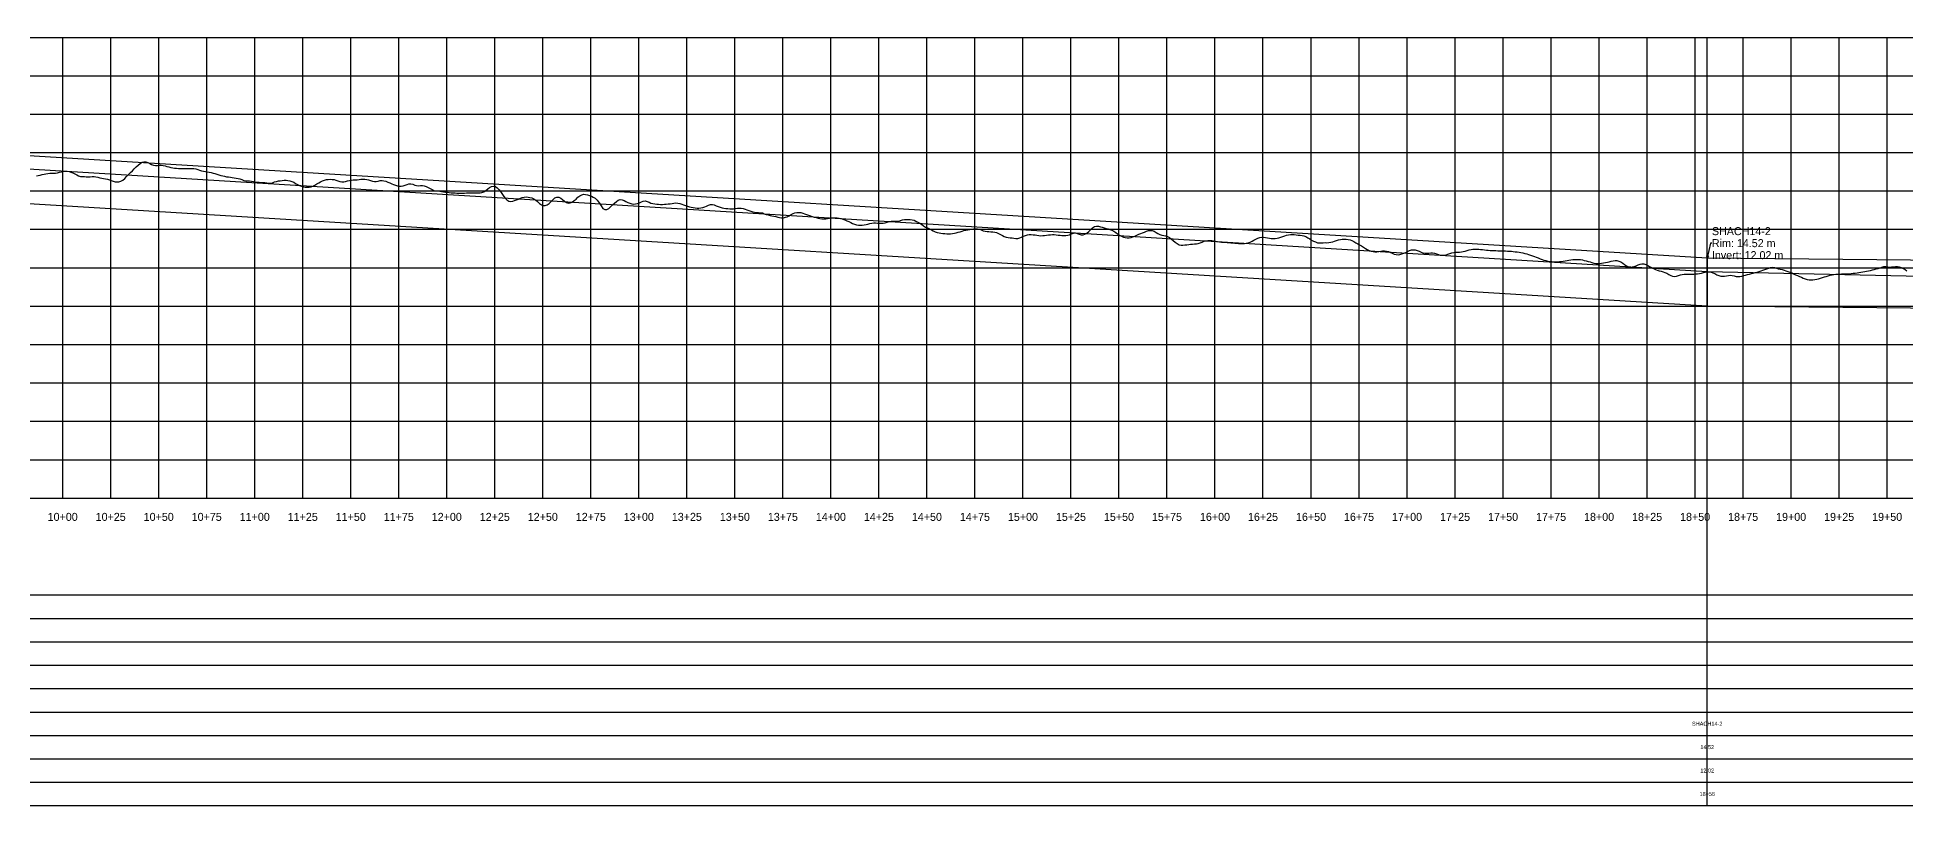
# Model space of a CAD drawing. Extents: x -64 to 3981, y -140 to 274.
# Drawn here: x 987 to 1960, y -140 to 260 of the extents above; entities that cross this region are included whole.
import ezdxf
from ezdxf.enums import TextEntityAlignment as Align

# ---------------------------------------------------------------- set-up
doc = ezdxf.new("R2010")
doc.units = 0
for name, color, linetype in [('Annotation', 7, 'Continuous'), ('Annotation_Table', 254, 'Continuous'), ('Crown', 7, 'Continuous'), ('Grid', 254, 'Continuous'), ('Grid_Text', 7, 'Continuous'), ('Ground_Elevation', 3, 'Continuous'), ('Hydraulic_Grade', 5, 'Continuous'), ('Invert', 7, 'Continuous'), ('Structure', 7, 'Continuous')]:
    doc.layers.add(name, color=color, linetype=linetype)

msp = doc.modelspace()

# ---------------------------------------------------------------- linework, layer by layer
at = {"layer": 'Annotation', "color": 0}
msp.add_lwpolyline([(1856.31, 145.18), (1856.11, 146.16), (1856.9, 145.98)], close=True, dxfattribs=at)
msp.add_lwpolyline([(1858.75, 152.8), (1858.01, 152.8), (1856.31, 145.18)], dxfattribs=at)
at = {"layer": 'Annotation_Table', "color": 254}
for points in [[(1856.31, -140.21), (1856.31, 260)], [(-25, -30.48), (3949.95, -30.48)], [(-25, -42.67), (3949.95, -42.67)], [(-25, -54.86), (3949.95, -54.86)], [(-25, -67.06), (3949.95, -67.06)], [(-25, -79.25), (3949.95, -79.25)], [(-25, -91.44), (3949.95, -91.44)], [(-25, -103.63), (3949.95, -103.63)], [(-25, -115.82), (3949.95, -115.82)], [(-25, -128.02), (3949.95, -128.02)], [(-25, -140.21), (3949.95, -140.21)]]:
    msp.add_lwpolyline(points, dxfattribs=at)
at = {"layer": 'Crown', "color": 0}
for points in [[(0, 258.32), (1856.31, 145.18)], [(1856.31, 145.18), (1856.31, 145.18)], [(1856.31, 145.18), (2509.49, 138.65)]]:
    msp.add_lwpolyline(points, dxfattribs=at)
at = {"layer": 'Grid', "color": 254}
for points in [[(-25, 260), (3950, 260)], [(1000, 20), (1000, 260)], [(1025, 20), (1025, 260)], [(1050, 20), (1050, 260)], [(1075, 20), (1075, 260)], [(1100, 20), (1100, 260)], [(1125, 20), (1125, 260)], [(1150, 20), (1150, 260)], [(1175, 20), (1175, 260)], [(1200, 20), (1200, 260)], [(1225, 20), (1225, 260)], [(1250, 20), (1250, 260)], [(1275, 20), (1275, 260)], [(1300, 20), (1300, 260)], [(1325, 20), (1325, 260)], [(1350, 20), (1350, 260)], [(1375, 20), (1375, 260)], [(1400, 20), (1400, 260)], [(1425, 20), (1425, 260)], [(1450, 20), (1450, 260)], [(1475, 20), (1475, 260)], [(1500, 20), (1500, 260)], [(1525, 20), (1525, 260)], [(1550, 20), (1550, 260)], [(1575, 20), (1575, 260)], [(1600, 20), (1600, 260)], [(1625, 20), (1625, 260)], [(1650, 20), (1650, 260)], [(1675, 20), (1675, 260)], [(1700, 20), (1700, 260)], [(1725, 20), (1725, 260)], [(1750, 20), (1750, 260)], [(1775, 20), (1775, 260)], [(1800, 20), (1800, 260)], [(1825, 20), (1825, 260)], [(1850, 20), (1850, 260)], [(1875, 20), (1875, 260)], [(1900, 20), (1900, 260)], [(1925, 20), (1925, 260)], [(1950, 20), (1950, 260)], [(-25, 240), (3950, 240)], [(-25, 220), (3950, 220)], [(-25, 200), (3950, 200)], [(-25, 180), (3950, 180)], [(-25, 160), (3950, 160)], [(-25, 140), (3950, 140)], [(-25, 120), (3950, 120)], [(-25, 100), (3950, 100)], [(-25, 80), (3950, 80)], [(-25, 60), (3950, 60)], [(-25, 40), (3950, 40)], [(-25, 20), (3950, 20)]]:
    msp.add_lwpolyline(points, dxfattribs=at)
at = {"layer": 'Ground_Elevation', "color": 3}
msp.add_lwpolyline([(986.31, 187.82), (987.31, 187.98), (988.31, 188.23), (989.31, 188.51), (990.31, 188.76), (991.31, 188.97), (992.31, 189.11), (993.31, 189.21), (994.31, 189.29), (995.31, 189.19), (996.31, 189.24), (997.31, 189.49), (998.31, 189.77), (999.31, 190.02), (1000.31, 190.23), (1001.31, 190.3), (1002.31, 190.24), (1003.31, 190.1), (1004.31, 189.82), (1005.31, 189.42), (1006.31, 188.88), (1007.31, 188.3), (1008.31, 187.84), (1009.31, 187.56), (1010.31, 187.51), (1011.31, 187.49), (1012.31, 187.4), (1013.31, 187.35), (1014.31, 187.37), (1015.31, 187.46), (1016.31, 187.48), (1017.31, 187.39), (1018.31, 187.15), (1019.31, 186.88), (1020.31, 186.64), (1021.31, 186.46), (1022.31, 186.29), (1023.31, 186.07), (1024.31, 185.76), (1025.31, 185.4), (1026.31, 185.09), (1027.31, 184.8), (1028.31, 184.66), (1029.31, 184.7), (1030.31, 185.04), (1031.31, 185.66), (1032.31, 186.52), (1033.31, 187.52), (1034.31, 188.55), (1035.31, 189.54), (1036.31, 190.5), (1037.31, 191.48), (1038.31, 192.5), (1039.31, 193.5), (1040.31, 194.33), (1041.31, 194.91), (1042.31, 195.2), (1043.31, 195.16), (1044.31, 194.81), (1045.31, 194.28), (1046.31, 193.75), (1047.31, 193.37), (1048.31, 193.2), (1049.31, 193.24), (1050.31, 193.34), (1051.31, 193.35), (1052.31, 193.24), (1053.31, 193.02), (1054.31, 192.78), (1055.31, 192.52), (1056.31, 192.29), (1057.31, 192.09), (1058.31, 191.91), (1059.31, 191.78), (1060.31, 191.69), (1061.31, 191.64), (1062.31, 191.62), (1063.31, 191.63), (1064.31, 191.64), (1065.31, 191.65), (1066.31, 191.67), (1067.31, 191.69), (1068.31, 191.68), (1069.31, 191.46), (1070.31, 191.1), (1071.31, 190.79), (1072.31, 190.53), (1073.31, 190.33), (1074.31, 190.15), (1075.31, 189.97), (1076.31, 189.76), (1077.31, 189.54), (1078.31, 189.29), (1079.31, 189.01), (1080.31, 188.71), (1081.31, 188.41), (1082.31, 188.11), (1083.31, 187.83), (1084.31, 187.61), (1085.31, 187.43), (1086.31, 187.29), (1087.31, 187.16), (1088.31, 187.03), (1089.31, 186.89), (1090.31, 186.72), (1091.31, 186.5), (1092.31, 186.22), (1093.31, 185.93), (1094.31, 185.52), (1095.31, 185.27), (1096.31, 185.23), (1097.31, 185.22), (1098.31, 185.11), (1099.31, 184.95), (1100.31, 184.77), (1101.31, 184.61), (1102.31, 184.49), (1103.31, 184.44), (1104.31, 184.43), (1105.31, 184.43), (1106.31, 184.21), (1107.31, 183.96), (1108.31, 183.98), (1109.31, 184.27), (1110.31, 184.66), (1111.31, 184.99), (1112.31, 185.2), (1113.31, 185.34), (1114.31, 185.46), (1115.31, 185.58), (1116.31, 185.61), (1117.31, 185.51), (1118.31, 185.29), (1119.31, 184.94), (1120.31, 184.48), (1121.31, 183.92), (1122.31, 183.34), (1123.31, 182.83), (1124.31, 182.45), (1125.31, 182.17), (1126.31, 182), (1127.31, 181.94), (1128.31, 182), (1129.31, 182.19), (1130.31, 182.53), (1131.31, 183.02), (1132.31, 183.62), (1133.31, 184.24), (1134.31, 184.78), (1135.31, 185.24), (1136.31, 185.63), (1137.31, 185.9), (1138.31, 186.02), (1139.31, 186.05), (1140.31, 186.01), (1141.31, 185.88), (1142.31, 185.61), (1143.31, 185.31), (1144.31, 184.98), (1145.31, 184.79), (1146.31, 184.77), (1147.31, 184.93), (1148.31, 185.2), (1149.31, 185.49), (1150.31, 185.69), (1151.31, 185.77), (1152.31, 185.78), (1153.31, 185.82), (1154.31, 185.94), (1155.31, 186.07), (1156.31, 186.13), (1157.31, 186.1), (1158.31, 185.97), (1159.31, 185.75), (1160.31, 185.44), (1161.31, 185.15), (1162.31, 184.97), (1163.31, 184.97), (1164.31, 185.15), (1165.31, 185.38), (1166.31, 185.52), (1167.31, 185.34), (1168.31, 185.03), (1169.31, 184.61), (1170.31, 184.14), (1171.31, 183.71), (1172.31, 183.33), (1173.31, 182.98), (1174.31, 182.64), (1175.31, 182.41), (1176.31, 182.4), (1177.31, 182.6), (1178.31, 182.94), (1179.31, 183.32), (1180.31, 183.67), (1181.31, 183.78), (1182.31, 183.5), (1183.31, 183.08), (1184.31, 182.81), (1185.31, 182.74), (1186.31, 182.78), (1187.31, 182.78), (1188.31, 182.66), (1189.31, 182.34), (1190.31, 181.82), (1191.31, 181.22), (1192.31, 180.66), (1193.31, 180.28), (1194.31, 180.09), (1195.31, 180), (1196.31, 179.9), (1197.31, 179.76), (1198.31, 179.59), (1199.31, 179.43), (1200.31, 179.3), (1201.31, 179.16), (1202.31, 179.05), (1203.31, 178.97), (1204.31, 178.93), (1205.31, 178.91), (1206.31, 178.9), (1207.31, 178.86), (1208.31, 178.85), (1209.31, 178.9), (1210.31, 178.98), (1211.31, 179.05), (1212.31, 179.08), (1213.31, 179.08), (1214.31, 179.03), (1215.31, 178.99), (1216.31, 178.98), (1217.31, 179.04), (1218.31, 179.23), (1219.31, 179.61), (1220.31, 180.22), (1221.31, 181.01), (1222.31, 181.78), (1223.31, 182.32), (1224.31, 182.47), (1225.31, 182.25), (1226.31, 181.63), (1227.31, 180.58), (1228.31, 179.18), (1229.31, 177.67), (1230.31, 176.33), (1231.31, 175.35), (1232.31, 174.74), (1233.31, 174.47), (1234.31, 174.59), (1235.31, 174.96), (1236.31, 175.29), (1237.31, 175.71), (1238.31, 176.15), (1239.31, 176.54), (1240.31, 176.79), (1241.31, 176.89), (1242.31, 176.83), (1243.31, 176.65), (1244.31, 176.33), (1245.31, 175.86), (1246.31, 175.25), (1247.31, 174.41), (1248.31, 173.5), (1249.31, 172.82), (1250.31, 172.45), (1251.31, 172.43), (1252.31, 172.8), (1253.31, 173.53), (1254.31, 174.51), (1255.31, 175.54), (1256.31, 176.34), (1257.31, 176.75), (1258.31, 176.67), (1259.31, 176.19), (1260.31, 175.45), (1261.31, 174.65), (1262.31, 174.02), (1263.31, 173.68), (1264.31, 173.72), (1265.31, 174.17), (1266.31, 174.93), (1267.31, 175.79), (1268.31, 176.68), (1269.31, 177.47), (1270.31, 178.04), (1271.31, 178.26), (1272.31, 178.15), (1273.31, 177.89), (1274.31, 177.58), (1275.31, 177.24), (1276.31, 176.8), (1277.31, 176.15), (1278.31, 175.15), (1279.31, 173.78), (1280.31, 172.22), (1281.31, 170.86), (1282.31, 170.34), (1283.31, 170.4), (1284.31, 170.85), (1285.31, 171.73), (1286.31, 172.74), (1287.31, 173.68), (1288.31, 174.51), (1289.31, 175.17), (1290.31, 175.5), (1291.31, 175.39), (1292.31, 174.96), (1293.31, 174.49), (1294.31, 174.05), (1295.31, 173.58), (1296.31, 173.25), (1297.31, 173.17), (1298.31, 173.21), (1299.31, 173.44), (1300.31, 173.86), (1301.31, 174.33), (1302.31, 174.72), (1303.31, 174.86), (1304.31, 174.57), (1305.31, 174.16), (1306.31, 173.68), (1307.31, 173.43), (1308.31, 173.36), (1309.31, 173.17), (1310.31, 173.02), (1311.31, 172.94), (1312.31, 172.95), (1313.31, 173.02), (1314.31, 173.12), (1315.31, 173.23), (1316.31, 173.36), (1317.31, 173.5), (1318.31, 173.65), (1319.31, 173.76), (1320.31, 173.62), (1321.31, 173.39), (1322.31, 173.11), (1323.31, 172.76), (1324.31, 172.36), (1325.31, 172.02), (1326.31, 171.76), (1327.31, 171.53), (1328.31, 171.29), (1329.31, 171.11), (1330.31, 171.05), (1331.31, 171.09), (1332.31, 171.17), (1333.31, 171.32), (1334.31, 171.63), (1335.31, 172.1), (1336.31, 172.56), (1337.31, 172.87), (1338.31, 172.91), (1339.31, 172.68), (1340.31, 172.29), (1341.31, 171.88), (1342.31, 171.53), (1343.31, 171.25), (1344.31, 171.04), (1345.31, 170.92), (1346.31, 170.84), (1347.31, 170.75), (1348.31, 170.7), (1349.31, 170.74), (1350.31, 170.87), (1351.31, 171), (1352.31, 171.06), (1353.31, 170.99), (1354.31, 170.79), (1355.31, 170.49), (1356.31, 170.13), (1357.31, 169.75), (1358.31, 169.4), (1359.31, 169.15), (1360.31, 168.97), (1361.31, 168.83), (1362.31, 168.7), (1363.31, 168.53), (1364.31, 168.53), (1365.31, 168.04), (1366.31, 167.75), (1367.31, 167.49), (1368.31, 167.26), (1369.31, 167.04), (1370.31, 166.83), (1371.31, 166.62), (1372.31, 166.39), (1373.31, 166.18), (1374.31, 166.06), (1375.31, 166.07), (1376.31, 166.26), (1377.31, 166.57), (1378.31, 167.08), (1379.31, 167.66), (1380.31, 168.16), (1381.31, 168.52), (1382.31, 168.75), (1383.31, 168.79), (1384.31, 168.68), (1385.31, 168.42), (1386.31, 168.08), (1387.31, 167.71), (1388.31, 167.33), (1389.31, 166.96), (1390.31, 166.63), (1391.31, 166.34), (1392.31, 166.08), (1393.31, 165.85), (1394.31, 165.67), (1395.31, 165.55), (1396.31, 165.5), (1397.31, 165.53), (1398.31, 165.62), (1399.31, 165.76), (1400.31, 165.9), (1401.31, 165.96), (1402.31, 165.97), (1403.31, 165.95), (1404.31, 165.81), (1405.31, 165.6), (1406.31, 165.3), (1407.31, 164.91), (1408.31, 164.5), (1409.31, 164.04), (1410.31, 163.57), (1411.31, 163.08), (1412.31, 162.61), (1413.31, 162.31), (1414.31, 162.14), (1415.31, 162.12), (1416.31, 162.18), (1417.31, 162.3), (1418.31, 162.5), (1419.31, 162.76), (1420.31, 163.04), (1421.31, 163.24), (1422.31, 163.35), (1423.31, 163.35), (1424.31, 163.28), (1425.31, 163.21), (1426.31, 163.17), (1427.31, 163.25), (1428.31, 163.45), (1429.31, 163.74), (1430.31, 164.06), (1431.31, 164.28), (1432.31, 164.31), (1433.31, 164.18), (1434.31, 164.17), (1435.31, 164.31), (1436.31, 164.55), (1437.31, 164.94), (1438.31, 165.14), (1439.31, 165.11), (1440.31, 165.11), (1441.31, 165.06), (1442.31, 164.93), (1443.31, 164.69), (1444.31, 164.3), (1445.31, 163.79), (1446.31, 163.17), (1447.31, 162.48), (1448.31, 161.8), (1449.31, 161.2), (1450.31, 160.7), (1451.31, 160.26), (1452.31, 159.77), (1453.31, 159.18), (1454.31, 158.68), (1455.31, 158.35), (1456.31, 158.19), (1457.31, 158.04), (1458.31, 157.9), (1459.31, 157.77), (1460.31, 157.73), (1461.31, 157.71), (1462.31, 157.72), (1463.31, 157.79), (1464.31, 157.97), (1465.31, 158.22), (1466.31, 158.48), (1467.31, 158.77), (1468.31, 159.04), (1469.31, 159.31), (1470.31, 159.55), (1471.31, 159.77), (1472.31, 159.96), (1473.31, 160.12), (1474.31, 160.23), (1475.31, 160.3), (1476.31, 160.32), (1477.31, 160.16), (1478.31, 159.67), (1479.31, 159.27), (1480.31, 159.06), (1481.31, 158.92), (1482.31, 158.86), (1483.31, 158.75), (1484.31, 158.67), (1485.31, 158.55), (1486.31, 158.32), (1487.31, 157.9), (1488.31, 157.38), (1489.31, 156.83), (1490.31, 156.32), (1491.31, 155.95), (1492.31, 155.7), (1493.31, 155.58), (1494.31, 155.49), (1495.31, 155.34), (1496.31, 155.27), (1497.31, 155.3), (1498.31, 155.58), (1499.31, 155.97), (1500.31, 156.41), (1501.31, 156.79), (1502.31, 157.06), (1503.31, 157.22), (1504.31, 157.25), (1505.31, 157.19), (1506.31, 157.06), (1507.31, 156.91), (1508.31, 156.76), (1509.31, 156.68), (1510.31, 156.7), (1511.31, 156.79), (1512.31, 156.92), (1513.31, 157.06), (1514.31, 157.17), (1515.31, 157.24), (1516.31, 157.24), (1517.31, 157.17), (1518.31, 157.04), (1519.31, 156.92), (1520.31, 156.83), (1521.31, 156.8), (1522.31, 156.83), (1523.31, 156.96), (1524.31, 157.2), (1525.31, 157.6), (1526.31, 157.99), (1527.31, 158.17), (1528.31, 157.87), (1529.31, 157.42), (1530.31, 157.14), (1531.31, 157.13), (1532.31, 157.44), (1533.31, 158.05), (1534.31, 158.92), (1535.31, 159.92), (1536.31, 160.85), (1537.31, 161.48), (1538.31, 161.69), (1539.31, 161.6), (1540.31, 161.37), (1541.31, 161.06), (1542.31, 160.74), (1543.31, 160.48), (1544.31, 160.21), (1545.31, 159.94), (1546.31, 159.59), (1547.31, 159.1), (1548.31, 158.39), (1549.31, 157.66), (1550.31, 157.02), (1551.31, 156.46), (1552.31, 155.98), (1553.31, 155.68), (1554.31, 155.53), (1555.31, 155.52), (1556.31, 155.7), (1557.31, 156.05), (1558.31, 156.5), (1559.31, 156.97), (1560.31, 157.41), (1561.31, 157.79), (1562.31, 158.17), (1563.31, 158.59), (1564.31, 159), (1565.31, 159.32), (1566.31, 159.45), (1567.31, 159.34), (1568.31, 158.99), (1569.31, 158.43), (1570.31, 157.84), (1571.31, 157.35), (1572.31, 157), (1573.31, 156.76), (1574.31, 156.56), (1575.31, 156.24), (1576.31, 155.7), (1577.31, 154.95), (1578.31, 154.12), (1579.31, 153.29), (1580.31, 152.56), (1581.31, 151.96), (1582.31, 151.7), (1583.31, 151.69), (1584.31, 151.84), (1585.31, 152), (1586.31, 152.14), (1587.31, 152.24), (1588.31, 152.31), (1589.31, 152.39), (1590.31, 152.5), (1591.31, 152.64), (1592.31, 152.88), (1593.31, 153.26), (1594.31, 153.75), (1595.31, 154.05), (1596.31, 154.25), (1597.31, 154.25), (1598.31, 154.17), (1599.31, 154.05), (1600.31, 153.86), (1601.31, 153.63), (1602.31, 153.45), (1603.31, 153.35), (1604.31, 153.3), (1605.31, 153.27), (1606.31, 153.22), (1607.31, 153.14), (1608.31, 153.05), (1609.31, 152.93), (1610.31, 152.82), (1611.31, 152.72), (1612.31, 152.63), (1613.31, 152.57), (1614.31, 152.58), (1615.31, 152.64), (1616.31, 152.76), (1617.31, 152.95), (1618.31, 153.29), (1619.31, 153.77), (1620.31, 154.36), (1621.31, 154.95), (1622.31, 155.45), (1623.31, 155.79), (1624.31, 155.95), (1625.31, 155.94), (1626.31, 155.8), (1627.31, 155.58), (1628.31, 155.37), (1629.31, 155.22), (1630.31, 155.21), (1631.31, 155.27), (1632.31, 155.42), (1633.31, 155.64), (1634.31, 155.9), (1635.31, 156.22), (1636.31, 156.6), (1637.31, 156.92), (1638.31, 157.17), (1639.31, 157.33), (1640.31, 157.35), (1641.31, 157.24), (1642.31, 157.11), (1643.31, 157.02), (1644.31, 156.95), (1645.31, 156.87), (1646.31, 156.65), (1647.31, 156.23), (1648.31, 155.63), (1649.31, 155), (1650.31, 154.38), (1651.31, 153.83), (1652.31, 153.4), (1653.31, 153.05), (1654.31, 152.88), (1655.31, 152.95), (1656.31, 153.05), (1657.31, 153.06), (1658.31, 153.04), (1659.31, 153.07), (1660.31, 153.23), (1661.31, 153.5), (1662.31, 153.84), (1663.31, 154.21), (1664.31, 154.52), (1665.31, 154.76), (1666.31, 154.89), (1667.31, 154.89), (1668.31, 154.8), (1669.31, 154.65), (1670.31, 154.51), (1671.31, 154.24), (1672.31, 153.63), (1673.31, 153.05), (1674.31, 152.5), (1675.31, 151.93), (1676.31, 151.32), (1677.31, 150.68), (1678.31, 150.06), (1679.31, 149.49), (1680.31, 149), (1681.31, 148.63), (1682.31, 148.38), (1683.31, 148.27), (1684.31, 148.32), (1685.31, 148.48), (1686.31, 148.68), (1687.31, 148.8), (1688.31, 148.8), (1689.31, 148.65), (1690.31, 148.38), (1691.31, 148), (1692.31, 147.53), (1693.31, 147.11), (1694.31, 146.85), (1695.31, 146.78), (1696.31, 146.9), (1697.31, 147.17), (1698.31, 147.53), (1699.31, 147.98), (1700.31, 148.45), (1701.31, 148.91), (1702.31, 149.24), (1703.31, 149.37), (1704.31, 149.27), (1705.31, 148.96), (1706.31, 148.54), (1707.31, 148.14), (1708.31, 147.84), (1709.31, 147.66), (1710.31, 147.59), (1711.31, 147.62), (1712.31, 147.7), (1713.31, 147.73), (1714.31, 147.59), (1715.31, 147.29), (1716.31, 146.92), (1717.31, 146.61), (1718.31, 146.48), (1719.31, 146.55), (1720.31, 146.79), (1721.31, 147.13), (1722.31, 147.49), (1723.31, 147.8), (1724.31, 148), (1725.31, 148.09), (1726.31, 148.08), (1727.31, 148.08), (1728.31, 148.19), (1729.31, 148.41), (1730.31, 148.69), (1731.31, 149), (1732.31, 149.27), (1733.31, 149.48), (1734.31, 149.62), (1735.31, 149.67), (1736.31, 149.66), (1737.31, 149.6), (1738.31, 149.52), (1739.31, 149.41), (1740.31, 149.3), (1741.31, 149.2), (1742.31, 149.11), (1743.31, 149.03), (1744.31, 148.97), (1745.31, 148.93), (1746.31, 148.89), (1747.31, 148.86), (1748.31, 148.84), (1749.31, 148.81), (1750.31, 148.78), (1751.31, 148.74), (1752.31, 148.7), (1753.31, 148.64), (1754.31, 148.56), (1755.31, 148.47), (1756.31, 148.36), (1757.31, 148.24), (1758.31, 148.09), (1759.31, 147.92), (1760.31, 147.72), (1761.31, 147.49), (1762.31, 147.23), (1763.31, 146.93), (1764.31, 146.61), (1765.31, 146.25), (1766.31, 145.87), (1767.31, 145.47), (1768.31, 145.08), (1769.31, 144.7), (1770.31, 144.35), (1771.31, 144.02), (1772.31, 143.73), (1773.31, 143.48), (1774.31, 143.29), (1775.31, 143.16), (1776.31, 143.08), (1777.31, 143.07), (1778.31, 143.11), (1779.31, 143.2), (1780.31, 143.3), (1781.31, 143.42), (1782.31, 143.56), (1783.31, 143.73), (1784.31, 143.91), (1785.31, 144.1), (1786.31, 144.21), (1787.31, 144.23), (1788.31, 144.29), (1789.31, 144.28), (1790.31, 144.24), (1791.31, 144.09), (1792.31, 143.84), (1793.31, 143.56), (1794.31, 143.27), (1795.31, 142.98), (1796.31, 142.69), (1797.31, 142.41), (1798.31, 142.23), (1799.31, 142.16), (1800.31, 142.2), (1801.31, 142.36), (1802.31, 142.58), (1803.31, 142.72), (1804.31, 142.85), (1805.31, 143.07), (1806.31, 143.34), (1807.31, 143.59), (1808.31, 143.74), (1809.31, 143.7), (1810.31, 143.45), (1811.31, 143.01), (1812.31, 142.43), (1813.31, 141.75), (1814.31, 141.04), (1815.31, 140.44), (1816.31, 140.23), (1817.31, 140.4), (1818.31, 140.67), (1819.31, 141.06), (1820.31, 141.52), (1821.31, 141.91), (1822.31, 142.07), (1823.31, 141.96), (1824.31, 141.62), (1825.31, 141.14), (1826.31, 140.61), (1827.31, 140.11), (1828.31, 139.55), (1829.31, 139.04), (1830.31, 138.66), (1831.31, 138.39), (1832.31, 138.13), (1833.31, 137.9), (1834.31, 137.55), (1835.31, 137.09), (1836.31, 136.49), (1837.31, 135.9), (1838.31, 135.52), (1839.31, 135.4), (1840.31, 135.58), (1841.31, 135.9), (1842.31, 136.23), (1843.31, 136.48), (1844.31, 136.6), (1845.31, 136.61), (1846.31, 136.58), (1847.31, 136.57), (1848.31, 136.63), (1849.31, 136.72), (1850.31, 136.8), (1851.31, 136.87), (1852.31, 136.96), (1853.31, 137.17), (1854.31, 137.43), (1855.31, 137.72), (1856.31, 137.88), (1857.31, 137.9), (1858.31, 137.74), (1859.31, 137.4), (1860.31, 136.92), (1861.31, 136.37), (1862.31, 135.91), (1863.31, 135.68), (1864.31, 135.66), (1865.31, 135.68), (1866.31, 135.81), (1867.31, 135.98), (1868.31, 136.11), (1869.31, 136.01), (1870.31, 135.7), (1871.31, 135.42), (1872.31, 135.36), (1873.31, 135.46), (1874.31, 135.66), (1875.31, 135.91), (1876.31, 136.18), (1877.31, 136.44), (1878.31, 136.7), (1879.31, 136.94), (1880.31, 137.21), (1881.31, 137.48), (1882.31, 137.77), (1883.31, 138.08), (1884.31, 138.42), (1885.31, 138.77), (1886.31, 139.13), (1887.31, 139.47), (1888.31, 139.81), (1889.31, 140.16), (1890.31, 140.27), (1891.31, 140.06), (1892.31, 139.77), (1893.31, 139.47), (1894.31, 139.24), (1895.31, 139.01), (1896.31, 138.76), (1897.31, 138.45), (1898.31, 138.08), (1899.31, 137.67), (1900.31, 137.26), (1901.31, 136.84), (1902.31, 136.38), (1903.31, 135.93), (1904.31, 135.47), (1905.31, 135.01), (1906.31, 134.57), (1907.31, 134.18), (1908.31, 133.88), (1909.31, 133.69), (1910.31, 133.62), (1911.31, 133.65), (1912.31, 133.78), (1913.31, 133.98), (1914.31, 134.23), (1915.31, 134.52), (1916.31, 134.83), (1917.31, 135.18), (1918.31, 135.51), (1919.31, 135.81), (1920.31, 136.07), (1921.31, 136.28), (1922.31, 136.45), (1923.31, 136.57), (1924.31, 136.65), (1925.31, 136.7), (1926.31, 136.74), (1927.31, 136.76), (1928.31, 136.79), (1929.31, 136.82), (1930.31, 136.89), (1931.31, 136.99), (1932.31, 137.1), (1933.31, 137.21), (1934.31, 137.34), (1935.31, 137.48), (1936.31, 137.62), (1937.31, 137.78), (1938.31, 137.96), (1939.31, 138.16), (1940.31, 138.36), (1941.31, 138.59), (1942.31, 138.83), (1943.31, 139.09), (1944.31, 139.36), (1945.31, 139.65), (1946.31, 139.97), (1947.31, 140.31), (1948.31, 140.58), (1949.31, 140.71), (1950.31, 140.53), (1951.31, 140.36), (1952.31, 140.42), (1953.31, 140.54), (1954.31, 140.65), (1955.31, 140.6), (1956.31, 140.39), (1957.31, 140.03), (1958.31, 139.59), (1959.31, 139.07), (1960.31, 138.44)], dxfattribs=at)
at = {"layer": 'Hydraulic_Grade', "color": 5}
for points in [[(0, 251.55), (1856.31, 137.99)], [(1856.31, 137.99), (1856.31, 137.99)], [(1856.31, 137.99), (2509.49, 123.73)]]:
    msp.add_lwpolyline(points, dxfattribs=at)
at = {"layer": 'Invert', "color": 0}
for points in [[(0, 233.32), (1856.31, 120.18)], [(1856.31, 120.18), (1856.31, 120.18)], [(1856.31, 120.18), (2509.49, 113.65)]]:
    msp.add_lwpolyline(points, dxfattribs=at)
at = {"layer": 'Structure', "color": 0}
msp.add_lwpolyline([(1856.31, 145.18), (1856.31, 120.18)], dxfattribs=at)
msp.add_lwpolyline([(1856.31, 145.18), (1856.31, 120.18)], dxfattribs=at)

# ---------------------------------------------------------------- texts
at = {"layer": 'Annotation', "color": 0}
for s, height, p in [('SHACH14-2', 4.167, (1858.75, 159.05)), ('Rim: 14.52 m', 4.1667, (1858.75, 152.8)), ('Invert: 12.02 m', 4.1667, (1858.75, 146.55))]:
    msp.add_text(s, height=height, dxfattribs=at).set_placement(p, align=Align.MIDDLE_LEFT)
at = {"layer": 'Annotation_Table', "color": 0}
for s, p in [('SHACH14-2', (1856.31, -97.54)), ('14.52', (1856.31, -109.73)), ('12.02', (1856.31, -121.92)), ('18+56', (1856.31, -134.11))]:
    msp.add_text(s, height=2.083, dxfattribs=at).set_placement(p, align=Align.MIDDLE_CENTER)
at = {"layer": 'Grid_Text', "color": 0}
for s, p in [('10+00', (1000, 12.3)), ('10+25', (1025, 12.3)), ('10+50', (1050, 12.3)), ('10+75', (1075, 12.3)), ('11+00', (1100, 12.3)), ('11+25', (1125, 12.3)), ('11+50', (1150, 12.3)), ('11+75', (1175, 12.3)), ('12+00', (1200, 12.3)), ('12+25', (1225, 12.3)), ('12+50', (1250, 12.3)), ('12+75', (1275, 12.3)), ('13+00', (1300, 12.3)), ('13+25', (1325, 12.3)), ('13+50', (1350, 12.3)), ('13+75', (1375, 12.3)), ('14+00', (1400, 12.3)), ('14+25', (1425, 12.3)), ('14+50', (1450, 12.3)), ('14+75', (1475, 12.3)), ('15+00', (1500, 12.3)), ('15+25', (1525, 12.3)), ('15+50', (1550, 12.3)), ('15+75', (1575, 12.3)), ('16+00', (1600, 12.3)), ('16+25', (1625, 12.3)), ('16+50', (1650, 12.3)), ('16+75', (1675, 12.3)), ('17+00', (1700, 12.3)), ('17+25', (1725, 12.3)), ('17+50', (1750, 12.3)), ('17+75', (1775, 12.3)), ('18+00', (1800, 12.3)), ('18+25', (1825, 12.3)), ('18+50', (1850, 12.3)), ('18+75', (1875, 12.3)), ('19+00', (1900, 12.3)), ('19+25', (1925, 12.3)), ('19+50', (1950, 12.3))]:
    msp.add_text(s, height=4.167, dxfattribs=at).set_placement(p, align=Align.TOP_CENTER)

doc.saveas('drawing.dxf')
